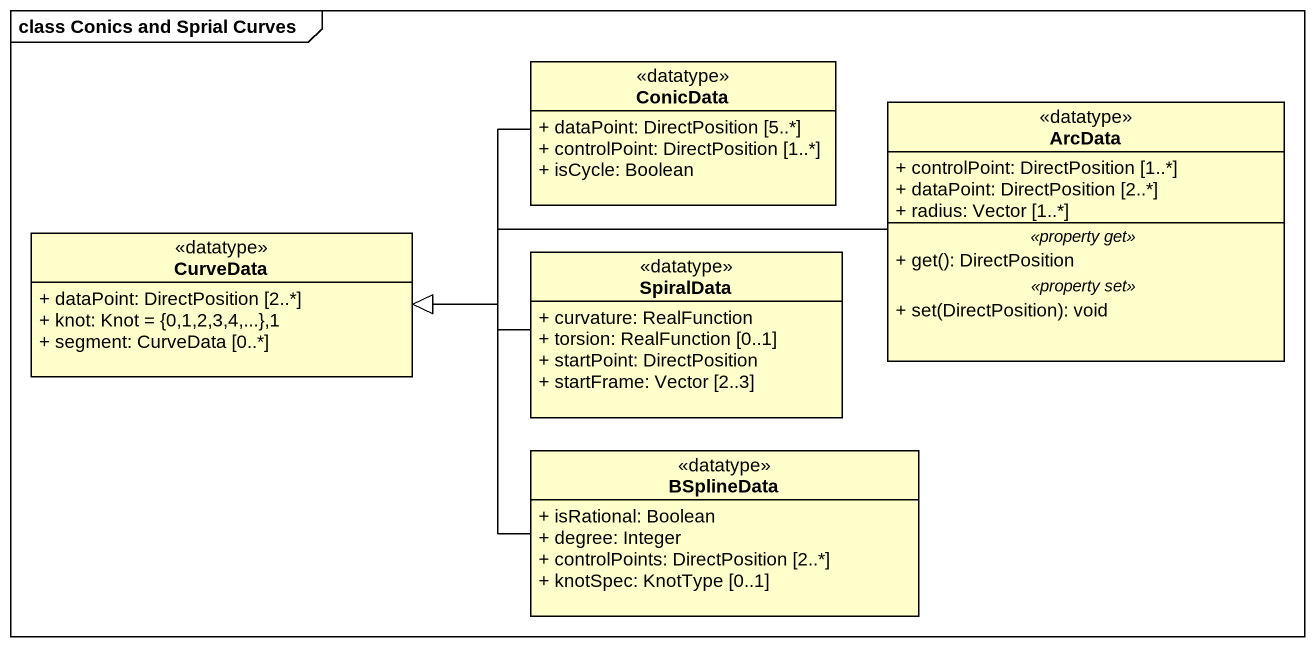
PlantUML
@startuml
mainframe class Conics and Sprial Curves
hide circle
hide empty members
skinparam classAttributeIconSize 0
class ConicData <<datatype>> {
  + dataPoint: DirectPosition [5..*]
  + controlPoint: DirectPosition [1..*]
  + isCycle: Boolean
}
class ArcData <<datatype>> {
  + controlPoint: DirectPosition [1..*]
  + dataPoint: DirectPosition [2..*]
  + radius: Vector [1..*]
  .. <<property get>> ..
  + get(): DirectPosition
  .. <<property set>> ..
  + set(DirectPosition): void
}
class CurveData <<datatype>> {
  + dataPoint: DirectPosition [2..*]
  + knot: Knot = {0,1,2,3,4,...},1
  + segment: CurveData [0..*]
}
class SpiralData <<datatype>> {
  + curvature: RealFunction
  + torsion: RealFunction [0..1]
  + startPoint: DirectPosition
  + startFrame: Vector [2..3]
}
class BSplineData <<datatype>> {
  + isRational: Boolean
  + degree: Integer
  + controlPoints: DirectPosition [2..*]
  + knotSpec: KnotType [0..1]
}
ConicData -left-|> CurveData
ArcData -left-|> CurveData
SpiralData -left-|> CurveData
BSplineData -left-|> CurveData
@enduml
